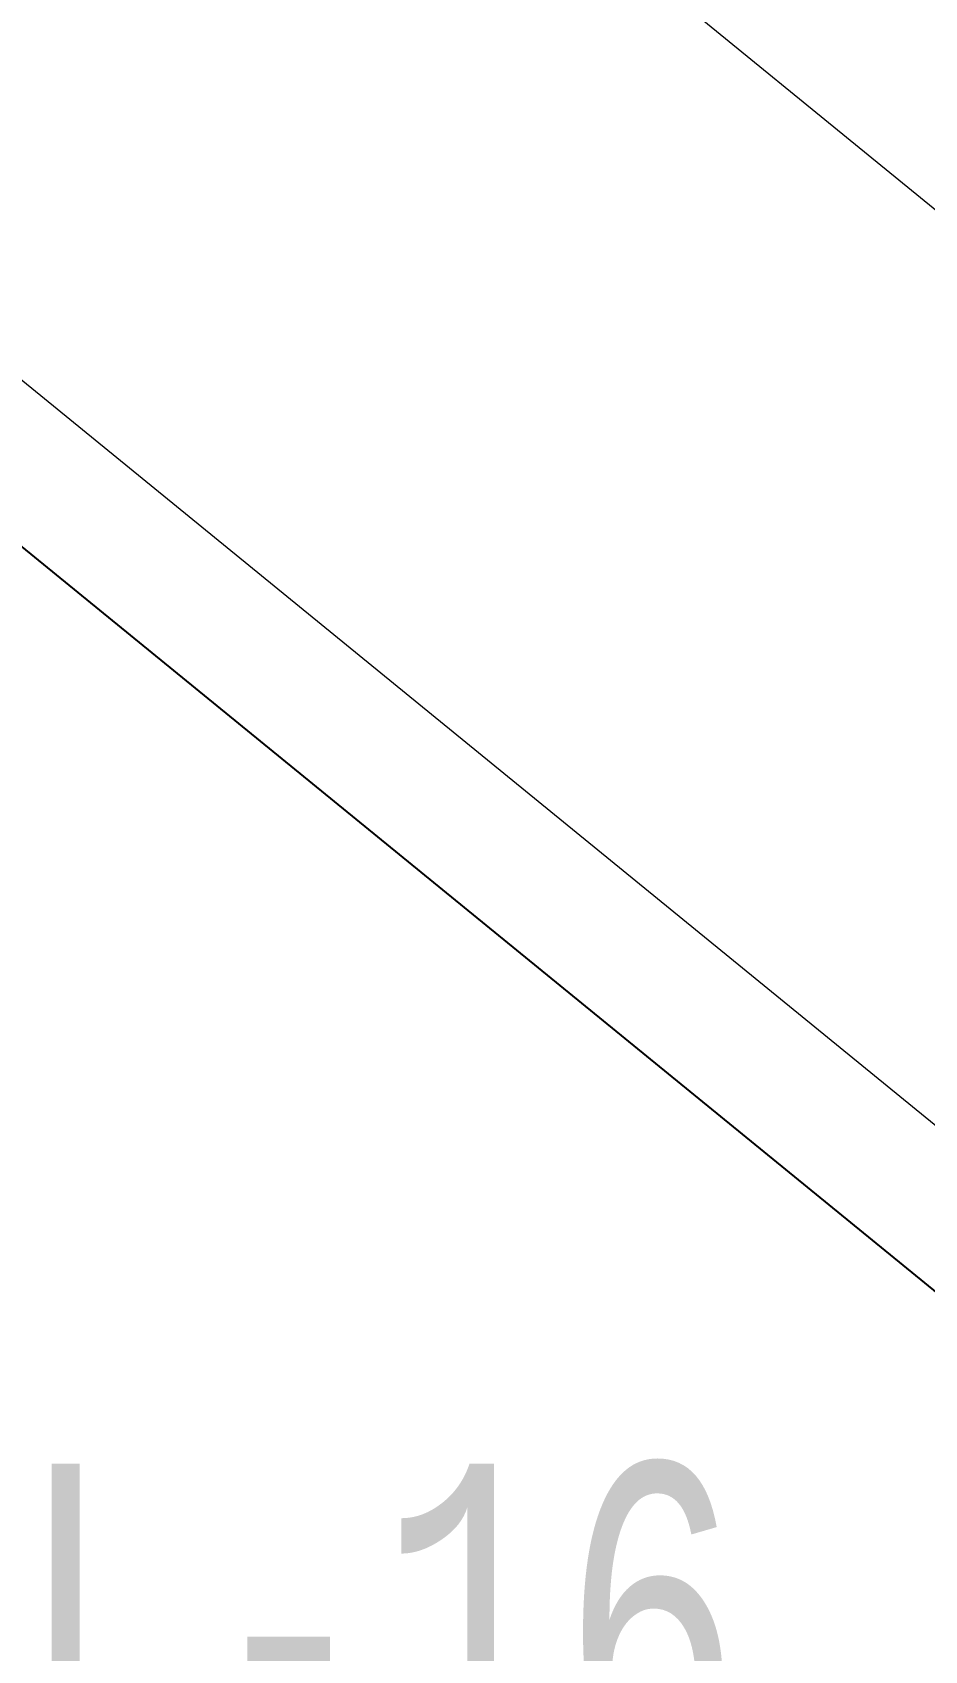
# Model space of a CAD drawing. Header units: millimetres. Extents: x 474016 to 477875, y 2288607 to 2292200.
# Drawn here: x 474486.83 to 474500.67, y 2289458.89 to 2289483.99 of the extents above; entities that cross this region are included whole.
import ezdxf
from ezdxf.enums import TextEntityAlignment as Align

# ---------------------------------------------------------------- set-up
doc = ezdxf.new("R2010")
doc.units = ezdxf.units.MM
doc.header["$LTSCALE"] = 50
doc.layers.add('BANQUETA', color=251, linetype='Continuous', lineweight=5)
doc.layers.add('JARDINES', color=98, linetype='Continuous', lineweight=13)
doc.layers.add('CVL_LOTIF', color=1, linetype='Continuous')
doc.layers.add('MZ Y LT', color=7, linetype='Continuous', lineweight=13, true_color=0x0d2bf2)
doc.styles.add('MONOTXT4', font='MONOTXT4.shx', dxfattribs={"width": 0.55})

msp = doc.modelspace()

# ---------------------------------------------------------------- linework, layer by layer
at = {"layer": 'BANQUETA'}
msp.add_lwpolyline([(474463.89, 2289493.555, -0.540591), (474467.08, 2289494.567), (474508.518, 2289460.782, -0.298203), (474509.18, 2289458.694), (474444.786, 2289228.215, -0.414214), (474442.322, 2289226.827), (474395.129, 2289240.012, -0.414214), (474393.741, 2289242.476), (474463.89, 2289493.555)], format="xyb", dxfattribs=at)
at = {"layer": 'CVL_LOTIF'}
msp.add_lwpolyline([(474486.535, 2289476.124), (474483.172, 2289464.086), (474479.808, 2289452.047), (474503.886, 2289445.319), (474507.677, 2289458.887)], close=True, dxfattribs=at)
at = {"layer": 'JARDINES'}
msp.add_lwpolyline([(474555.459, 2289441.864, -0.465209), (474552.932, 2289438.763), (474472.217, 2289504.571, -0.545888), (474474.745, 2289507.672)], format="xyb", close=True, dxfattribs=at)

# ---------------------------------------------------------------- texts
at = {"layer": 'MZ Y LT', "lineweight": 13, "style": 'MONOTXT4', "width": 0.65}
msp.add_text('L-16', height=5, dxfattribs=at).set_placement((474492.216, 2289459.293), align=Align.MIDDLE)

doc.saveas('drawing.dxf')
